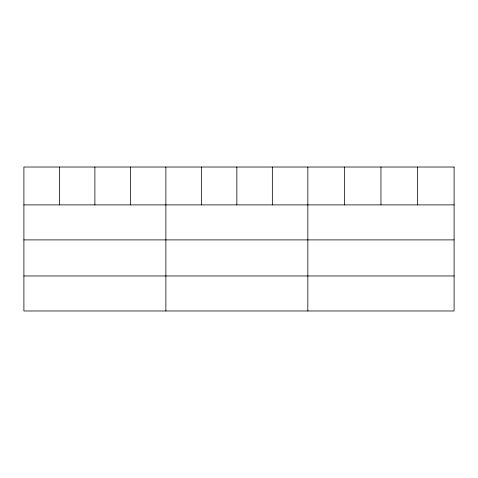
<?xml version="1.0" encoding="UTF-8"?>
<svg xmlns="http://www.w3.org/2000/svg" width="478" height="478" viewBox="0 0 478 478"><rect width="100%" height="100%" fill="white"/><g stroke="black" fill="none" stroke-linecap="round" stroke-linejoin="round"><path stroke-width="0.72" d="M23.9 204.889L454.1 204.889M23.9 239.896L454.1 239.896M23.9 275.967L454.1 275.967M417.533 167.025L417.533 204.889M380.966 167.025L380.966 204.889M344.399 167.025L344.399 204.889M307.832 167.025L307.832 310.975M272.341 167.025L272.341 204.889M236.849 167.025L236.849 204.889M201.358 167.025L201.358 204.889M165.866 167.025L165.866 310.975M130.375 167.025L130.375 204.889M94.883 167.025L94.883 204.889M59.392 167.025L59.392 204.889M454.1 167.025L23.9 167.025L23.9 310.975L454.1 310.975L454.1 167.025"/></g></svg>
